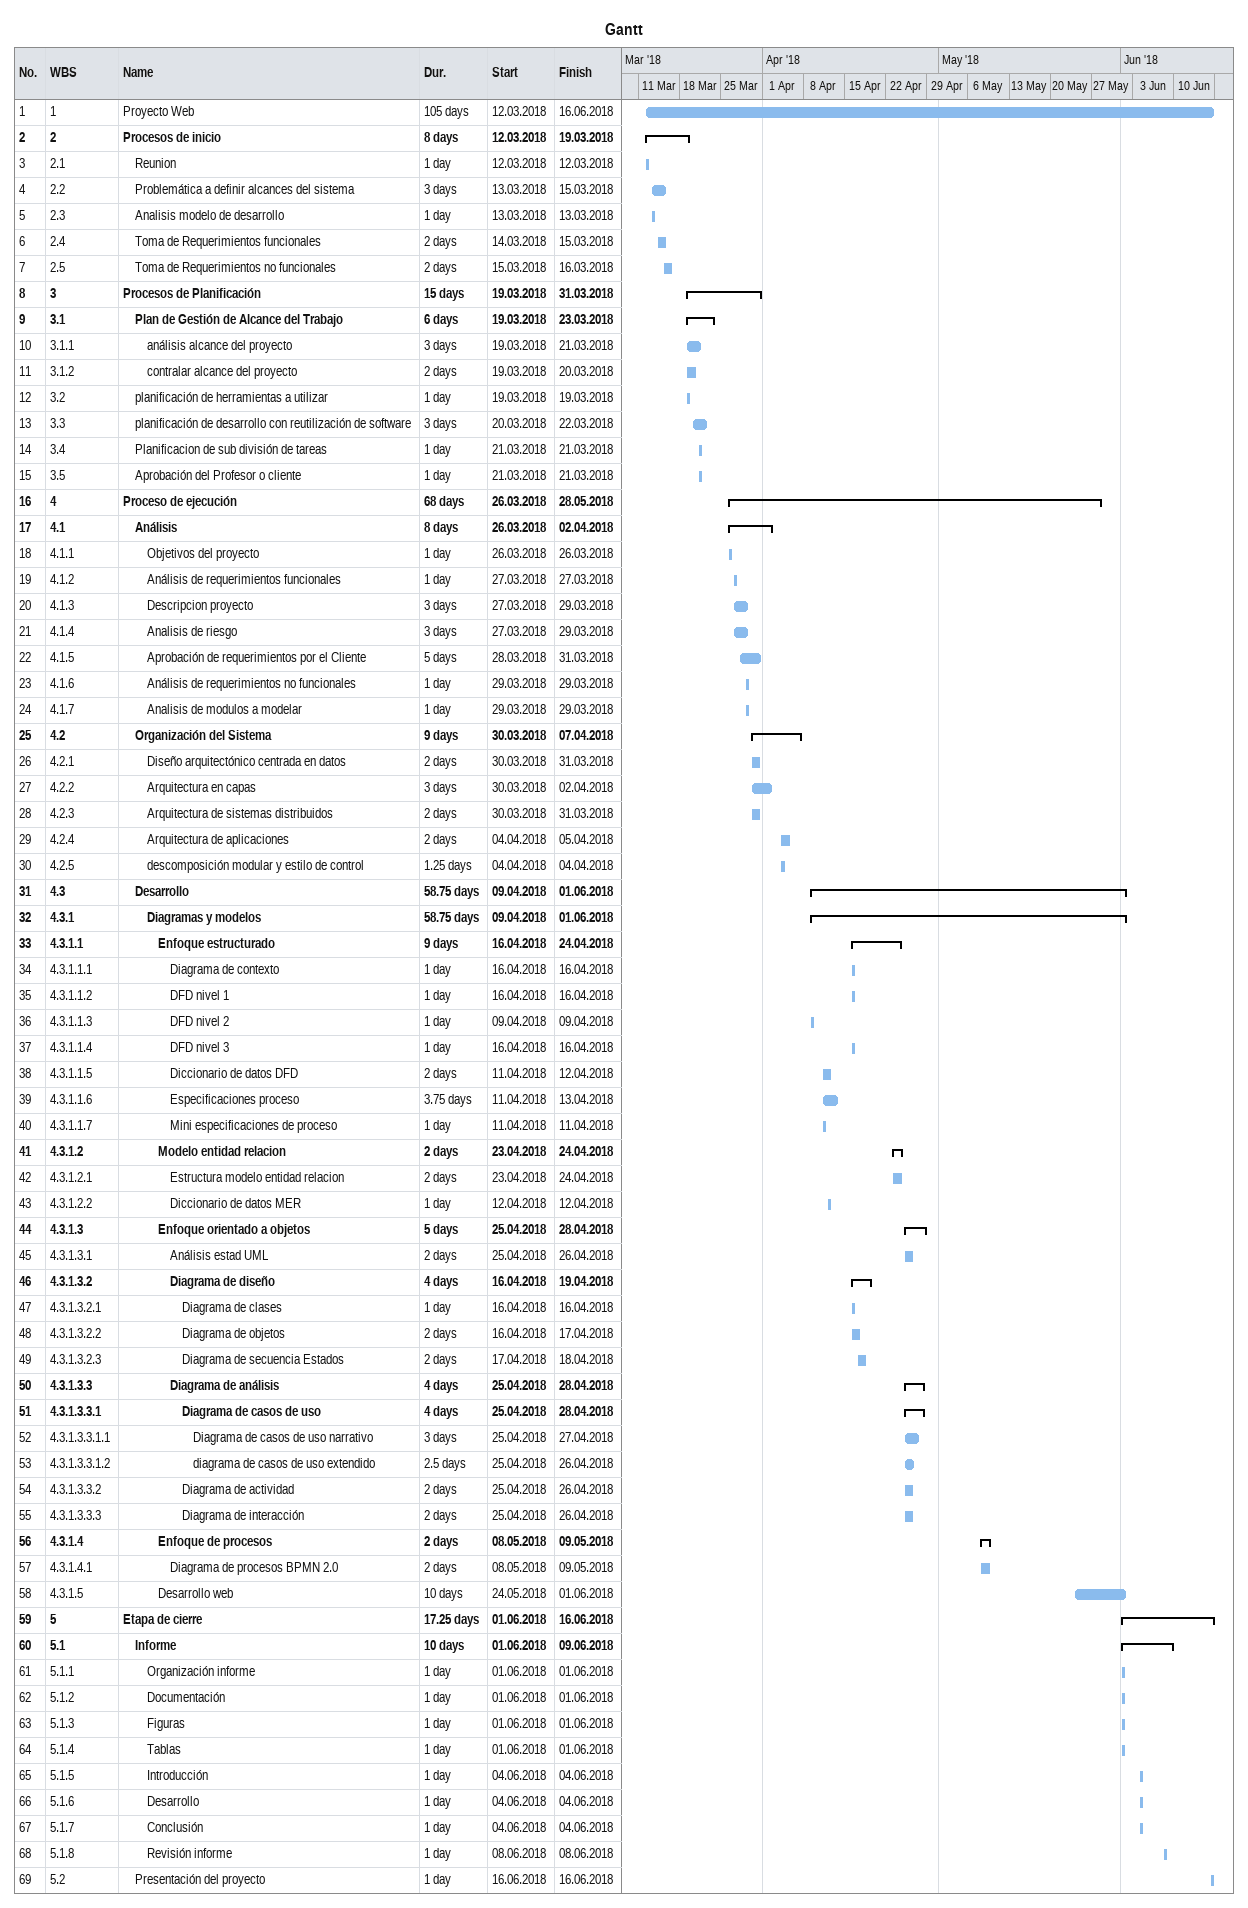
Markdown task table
Gantt

| ID | WBS | Task | Duration | Start | Finish |
|---|---|---|---|---|---|
| 1 | 1 | Proyecto Web | 105d | 2018-03-12 | 2018-06-16 |
| 2 | 2 | **Procesos de inicio** | 8d | 2018-03-12 | 2018-03-19 |
| 3 | 2.1 | Reunion | 1d | 2018-03-12 | 2018-03-12 |
| 4 | 2.2 | Problemática a definir alcances del sistema | 3d | 2018-03-13 | 2018-03-15 |
| 5 | 2.3 | Analisis modelo de desarrollo | 1d | 2018-03-13 | 2018-03-13 |
| 6 | 2.4 | Toma de Requerimientos funcionales | 2d | 2018-03-14 | 2018-03-15 |
| 7 | 2.5 | Toma de Requerimientos no funcionales | 2d | 2018-03-15 | 2018-03-16 |
| 8 | 3 | **Procesos de Planificación** | 15d | 2018-03-19 | 2018-03-31 |
| 9 | 3.1 | **Plan de Gestión de Alcance del Trabajo** | 6d | 2018-03-19 | 2018-03-23 |
| 10 | 3.1.1 | análisis alcance del proyecto | 3d | 2018-03-19 | 2018-03-21 |
| 11 | 3.1.2 | contralar alcance del proyecto | 2d | 2018-03-19 | 2018-03-20 |
| 12 | 3.2 | planificación de herramientas a utilizar | 1d | 2018-03-19 | 2018-03-19 |
| 13 | 3.3 | planificación de desarrollo con reutilización de software | 3d | 2018-03-20 | 2018-03-22 |
| 14 | 3.4 | Planificacion de sub división de tareas | 1d | 2018-03-21 | 2018-03-21 |
| 15 | 3.5 | Aprobación del Profesor o cliente | 1d | 2018-03-21 | 2018-03-21 |
| 16 | 4 | **Proceso de ejecución** | 68d | 2018-03-26 | 2018-05-28 |
| 17 | 4.1 | **Análisis** | 8d | 2018-03-26 | 2018-04-02 |
| 18 | 4.1.1 | Objetivos del proyecto | 1d | 2018-03-26 | 2018-03-26 |
| 19 | 4.1.2 | Análisis de requerimientos funcionales | 1d | 2018-03-27 | 2018-03-27 |
| 20 | 4.1.3 | Descripcion proyecto | 3d | 2018-03-27 | 2018-03-29 |
| 21 | 4.1.4 | Analisis de riesgo | 3d | 2018-03-27 | 2018-03-29 |
| 22 | 4.1.5 | Aprobación de requerimientos por el Cliente | 5d | 2018-03-28 | 2018-03-31 |
| 23 | 4.1.6 | Análisis de requerimientos no funcionales | 1d | 2018-03-29 | 2018-03-29 |
| 24 | 4.1.7 | Analisis de modulos a modelar | 1d | 2018-03-29 | 2018-03-29 |
| 25 | 4.2 | **Organización del Sistema** | 9d | 2018-03-30 | 2018-04-07 |
| 26 | 4.2.1 | Diseño arquitectónico centrada en datos | 2d | 2018-03-30 | 2018-03-31 |
| 27 | 4.2.2 | Arquitectura en capas | 3d | 2018-03-30 | 2018-04-02 |
| 28 | 4.2.3 | Arquitectura de sistemas distribuidos | 2d | 2018-03-30 | 2018-03-31 |
| 29 | 4.2.4 | Arquitectura de aplicaciones | 2d | 2018-04-04 | 2018-04-05 |
| 30 | 4.2.5 | descomposición modular y estilo de control | 1.25d | 2018-04-04 | 2018-04-04 |
| 31 | 4.3 | **Desarrollo** | 58.75d | 2018-04-09 | 2018-06-01 |
| 32 | 4.3.1 | **Diagramas y modelos** | 58.75d | 2018-04-09 | 2018-06-01 |
| 33 | 4.3.1.1 | **Enfoque estructurado** | 9d | 2018-04-16 | 2018-04-24 |
| 34 | 4.3.1.1.1 | Diagrama de contexto | 1d | 2018-04-16 | 2018-04-16 |
| 35 | 4.3.1.1.2 | DFD nivel 1 | 1d | 2018-04-16 | 2018-04-16 |
| 36 | 4.3.1.1.3 | DFD nivel 2 | 1d | 2018-04-09 | 2018-04-09 |
| 37 | 4.3.1.1.4 | DFD nivel 3 | 1d | 2018-04-16 | 2018-04-16 |
| 38 | 4.3.1.1.5 | Diccionario de datos DFD | 2d | 2018-04-11 | 2018-04-12 |
| 39 | 4.3.1.1.6 | Especificaciones proceso | 3.75d | 2018-04-11 | 2018-04-13 |
| 40 | 4.3.1.1.7 | Mini especificaciones de proceso | 1d | 2018-04-11 | 2018-04-11 |
| 41 | 4.3.1.2 | **Modelo entidad relacion** | 2d | 2018-04-23 | 2018-04-24 |
| 42 | 4.3.1.2.1 | Estructura modelo entidad relacion | 2d | 2018-04-23 | 2018-04-24 |
| 43 | 4.3.1.2.2 | Diccionario de datos MER | 1d | 2018-04-12 | 2018-04-12 |
| 44 | 4.3.1.3 | **Enfoque orientado a objetos** | 5d | 2018-04-25 | 2018-04-28 |
| 45 | 4.3.1.3.1 | Análisis estad UML | 2d | 2018-04-25 | 2018-04-26 |
| 46 | 4.3.1.3.2 | **Diagrama de diseño** | 4d | 2018-04-16 | 2018-04-19 |
| 47 | 4.3.1.3.2.1 | Diagrama de clases | 1d | 2018-04-16 | 2018-04-16 |
| 48 | 4.3.1.3.2.2 | Diagrama de objetos | 2d | 2018-04-16 | 2018-04-17 |
| 49 | 4.3.1.3.2.3 | Diagrama de secuencia Estados | 2d | 2018-04-17 | 2018-04-18 |
| 50 | 4.3.1.3.3 | **Diagrama de análisis** | 4d | 2018-04-25 | 2018-04-28 |
| 51 | 4.3.1.3.3.1 | **Diagrama de casos de uso** | 4d | 2018-04-25 | 2018-04-28 |
| 52 | 4.3.1.3.3.1.1 | Diagrama de casos de uso narrativo | 3d | 2018-04-25 | 2018-04-27 |
| 53 | 4.3.1.3.3.1.2 | diagrama de casos de uso extendido | 2.5d | 2018-04-25 | 2018-04-26 |
| 54 | 4.3.1.3.3.2 | Diagrama de actividad | 2d | 2018-04-25 | 2018-04-26 |
| 55 | 4.3.1.3.3.3 | Diagrama de interacción | 2d | 2018-04-25 | 2018-04-26 |
| 56 | 4.3.1.4 | **Enfoque de procesos** | 2d | 2018-05-08 | 2018-05-09 |
| 57 | 4.3.1.4.1 | Diagrama de procesos BPMN 2.0 | 2d | 2018-05-08 | 2018-05-09 |
| 58 | 4.3.1.5 | Desarrollo web | 10d | 2018-05-24 | 2018-06-01 |
| 59 | 5 | **Etapa de cierre** | 17.25d | 2018-06-01 | 2018-06-16 |
| 60 | 5.1 | **Informe** | 10d | 2018-06-01 | 2018-06-09 |
| 61 | 5.1.1 | Organización informe | 1d | 2018-06-01 | 2018-06-01 |
| 62 | 5.1.2 | Documentación | 1d | 2018-06-01 | 2018-06-01 |
| 63 | 5.1.3 | Figuras | 1d | 2018-06-01 | 2018-06-01 |
| 64 | 5.1.4 | Tablas | 1d | 2018-06-01 | 2018-06-01 |
| 65 | 5.1.5 | Introducción | 1d | 2018-06-04 | 2018-06-04 |
| 66 | 5.1.6 | Desarrollo | 1d | 2018-06-04 | 2018-06-04 |
| 67 | 5.1.7 | Conclusión | 1d | 2018-06-04 | 2018-06-04 |
| 68 | 5.1.8 | Revisión informe | 1d | 2018-06-08 | 2018-06-08 |
| 69 | 5.2 | Presentación del proyecto | 1d | 2018-06-16 | 2018-06-16 |
